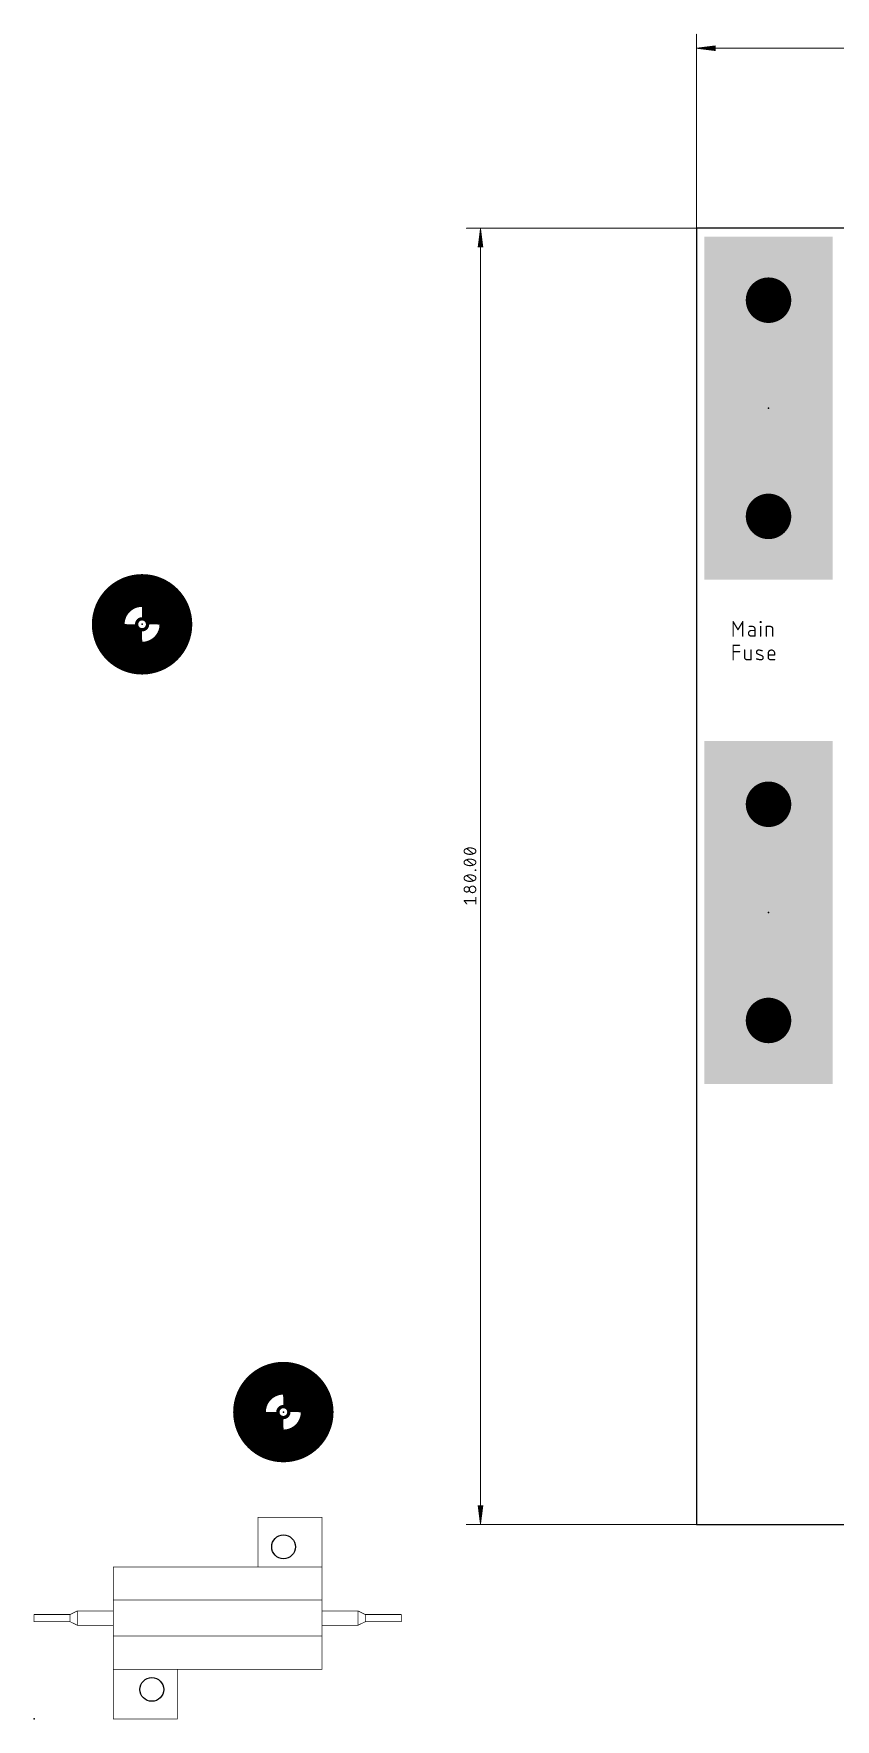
# Model space of a CAD drawing. Extents: x -93 to 210, y -228 to 208.
# Drawn here: x -92.1 to 19.3, y -27.1 to 207 of the extents above; entities that cross this region are included whole.
import ezdxf

# ---------------------------------------------------------------- set-up
doc = ezdxf.new("R2010")
doc.units = 0
for name, color, linetype in [('1', 12, 'CONTINUOUS'), ('121', 253, 'CONTINUOUS'), ('17', 110, 'CONTINUOUS'), ('20', 31, 'CONTINUOUS'), ('21', 253, 'CONTINUOUS'), ('23', 53, 'CONTINUOUS'), ('39', 12, 'CONTINUOUS'), ('40', 132, 'CONTINUOUS'), ('41', 12, 'CONTINUOUS'), ('42', 132, 'CONTINUOUS'), ('43', 110, 'CONTINUOUS'), ('51', 253, 'CONTINUOUS')]:
    doc.layers.add(name, color=color, linetype=linetype)

# ---------------------------------------------------------------- blocks, each defined once
blk = doc.blocks.new('RECT')
blk.add_solid([(-0.5, -0.5), (0.5, -0.5), (-0.5, 0.5), (0.5, 0.5)])
blk = doc.blocks.new('ROUNDP')
at = {"const_width": 0.5}
blk.add_lwpolyline([(0, -0.25, 1), (0, 0.25, 1), (0, -0.25)], format="xyb", dxfattribs=at)

msp = doc.modelspace()

# ---------------------------------------------------------------- linework, layer by layer
at = {"layer": '1'}
for points, const_width in [([(0, 180), (0, 206.95)], 0.13), ([(0.065, 205), (2.6, 205.3192)], 0.13), ([(0.065, 205), (2.6, 205.26)], 0.13), ([(0.065, 205), (2.6, 205.13)], 0.13), ([(209.935, 205), (0.065, 205)], 0.13), ([(2.6, 204.6808), (0.065, 205)], 0.13), ([(2.6, 204.87), (0.065, 205)], 0.13), ([(2.6, 204.74), (0.065, 205)], 0.13), ([(2.6, 205.3192), (2.6, 204.6808)], 0.13), ([(0, 180), (-31.95, 180)], 0.13), ([(-30, 179.935), (-30.3192, 177.4)], 0.13), ([(-30, 179.935), (-30.26, 177.4)], 0.13), ([(-30, 179.935), (-30.13, 177.4)], 0.13), ([(-30, 179.935), (-30, 0.065)], 0.13), ([(-29.6808, 177.4), (-30, 179.935)], 0.13), ([(-29.87, 177.4), (-30, 179.935)], 0.13), ([(-29.74, 177.4), (-30, 179.935)], 0.13), ([(-30.3192, 177.4), (-29.6808, 177.4)], 0.13), ([(-31.0119, 93.1436), (-31.9151, 93.8661)], 0.1524), ([(-31.0119, 91.5805), (-31.9151, 92.303)], 0.1524), ([(-31.0119, 89.3921), (-31.9151, 90.1146)], 0.1524), ([(-30.741, 90.8024), (-30.741, 90.8927)], 0.1524), ([(-30.741, 90.8927), (-30.6507, 90.8927)], 0.1524), ([(-30.6507, 90.8024), (-30.741, 90.8024)], 0.1524), ([(-30.6507, 90.8927), (-30.6507, 90.8024)], 0.1524), ([(-31.9151, 86.1756), (-32.2763, 86.6271)], 0.1524), ([(-32.2763, 86.6271), (-30.6507, 86.6271)], 0.1524), ([(-30.6507, 86.1756), (-30.6507, 87.0787)], 0.1524), ([(-30, 0.065), (-30.3192, 2.6)], 0.13), ([(-30.3192, 2.6), (-29.6808, 2.6)], 0.13), ([(-30, 0.065), (-30.26, 2.6)], 0.13), ([(-30, 0.065), (-30.13, 2.6)], 0.13), ([(-29.6808, 2.6), (-30, 0.065)], 0.13), ([(-29.87, 2.6), (-30, 0.065)], 0.13), ([(-29.74, 2.6), (-30, 0.065)], 0.13), ([(0, 0), (-31.95, 0)], 0.13)]:
    msp.add_lwpolyline(points, dxfattribs=dict(at, const_width=const_width))
for points, const_width in [([(0.0325, 206.95, 1), (-0.0325, 206.95)], 0.065), ([(0.065, 205.0325, 1), (0.065, 204.9675)], 0.065), ([(0.0691, 205.0322, 1), (0.0609, 204.9678)], 0.065), ([(0.0633, 205.0325, 1), (0.0667, 204.9675)], 0.065), ([(0.0667, 205.0325, 1), (0.0633, 204.9675)], 0.065), ([(0.0683, 205.0323, 1), (0.0617, 204.9677)], 0.065), ([(0.0617, 205.0323, 1), (0.0683, 204.9677)], 0.065), ([(0.0609, 205.0322, 1), (0.0691, 204.9678)], 0.065), ([(2.6325, 205.3192, 1), (2.5675, 205.3192)], 0.065), ([(2.5675, 204.6808, 1), (2.6325, 204.6808)], 0.065), ([(2.6041, 205.287, 1), (2.5959, 205.3515)], 0.065), ([(2.5959, 204.6485, 1), (2.6041, 204.713)], 0.065), ([(2.6033, 205.2277, 1), (2.5967, 205.2923)], 0.065), ([(2.5967, 204.7077, 1), (2.6033, 204.7723)], 0.065), ([(2.6017, 205.0975, 1), (2.5983, 205.1625)], 0.065), ([(2.5983, 204.8375, 1), (2.6017, 204.9025)], 0.065), ([(-31.95, 180.0325, 1), (-31.95, 179.9675)], 0.065), ([(-29.9675, 179.935, 1), (-30.0325, 179.935)], 0.065), ([(-29.9678, 179.9391, 1), (-30.0322, 179.9309)], 0.065), ([(-29.9675, 179.9333, 1), (-30.0325, 179.9367)], 0.065), ([(-29.9675, 179.9367, 1), (-30.0325, 179.9333)], 0.065), ([(-29.9677, 179.9383, 1), (-30.0323, 179.9317)], 0.065), ([(-29.9677, 179.9317, 1), (-30.0323, 179.9383)], 0.065), ([(-29.9678, 179.9309, 1), (-30.0322, 179.9391)], 0.065), ([(-0.0325, 180, 1), (0.0325, 180)], 0.065), ([(0, 179.9675, 1), (0, 180.0325)], 0.065), ([(-30.3515, 177.4041, 1), (-30.287, 177.3959)], 0.065), ([(-30.3192, 177.4325, 1), (-30.3192, 177.3675)], 0.065), ([(-30.2923, 177.4033, 1), (-30.2277, 177.3967)], 0.065), ([(-30.1625, 177.4017, 1), (-30.0975, 177.3983)], 0.065), ([(-29.9025, 177.3983, 1), (-29.8375, 177.4017)], 0.065), ([(-29.7723, 177.3967, 1), (-29.7077, 177.4033)], 0.065), ([(-29.713, 177.3959, 1), (-29.6485, 177.4041)], 0.065), ([(-29.6808, 177.3675, 1), (-29.6808, 177.4325)], 0.065), ([(-32.0505, 93.821, 0.3205), (-32.2763, 93.5049)], 0.1524), ([(-31.4635, 93.9564, 0.1139), (-32.0505, 93.821)], 0.1524), ([(-32.0672, 93.8552, 1), (-32.0338, 93.7867)], 0.0762), ([(-32.0382, 93.7849, 1), (-32.0629, 93.857)], 0.0762), ([(-31.8913, 93.8959, 1), (-31.9389, 93.8364)], 0.0762), ([(-30.8765, 93.821, 0.1139), (-31.4635, 93.9564)], 0.1524), ([(-31.4635, 93.9945, 1), (-31.4635, 93.9183)], 0.0762), ([(-31.4635, 93.9183, 1), (-31.4635, 93.9945)], 0.0762), ([(-30.6507, 93.5049, 0.3205), (-30.8765, 93.821)], 0.1524), ([(-30.8641, 93.857, 1), (-30.8888, 93.7849)], 0.0762), ([(-30.8932, 93.7867, 1), (-30.8598, 93.8552)], 0.0762), ([(-32.2763, 93.5049, 0.3205), (-32.0505, 93.1888)], 0.1524), ([(-32.2382, 93.5049, 1), (-32.3144, 93.5049)], 0.0762), ([(-32.3144, 93.5049, 1), (-32.2382, 93.5049)], 0.0762), ([(-32.0505, 92.2579, 0.3205), (-32.2763, 91.9418)], 0.1524), ([(-32.2763, 91.9418, 0.3205), (-32.0505, 91.6257)], 0.1524), ([(-32.2382, 91.9418, 1), (-32.3144, 91.9418)], 0.0762), ([(-32.3144, 91.9418, 1), (-32.2382, 91.9418)], 0.0762), ([(-32.0505, 93.1888, 0.1139), (-31.4635, 93.0533)], 0.1524), ([(-32.0338, 93.223, 1), (-32.0672, 93.1545)], 0.0762), ([(-31.4635, 92.3933, 0.1139), (-32.0505, 92.2579)], 0.1524), ([(-32.0672, 92.2921, 1), (-32.0338, 92.2236)], 0.0762), ([(-32.0505, 91.6257, 0.1139), (-31.4635, 91.4902)], 0.1524), ([(-32.0338, 91.6599, 1), (-32.0672, 91.5914)], 0.0762), ([(-32.0629, 93.1528, 1), (-32.0382, 93.2248)], 0.0762), ([(-32.0382, 92.2218, 1), (-32.0629, 92.2939)], 0.0762), ([(-32.0629, 91.5896, 1), (-32.0382, 91.6617)], 0.0762), ([(-31.8913, 92.3328, 1), (-31.9389, 92.2733)], 0.0762), ([(-31.4635, 93.0533, 0.1139), (-30.8765, 93.1888)], 0.1524), ([(-31.4635, 93.0914, 1), (-31.4635, 93.0152)], 0.0762), ([(-30.8765, 92.2579, 0.1139), (-31.4635, 92.3933)], 0.1524), ([(-31.4635, 92.4314, 1), (-31.4635, 92.3552)], 0.0762), ([(-31.4635, 91.4902, 0.1139), (-30.8765, 91.6257)], 0.1524), ([(-31.4635, 91.5283, 1), (-31.4635, 91.4521)], 0.0762), ([(-31.4635, 93.0152, 1), (-31.4635, 93.0914)], 0.0762), ([(-31.4635, 92.3552, 1), (-31.4635, 92.4314)], 0.0762), ([(-31.4635, 91.4521, 1), (-31.4635, 91.5283)], 0.0762), ([(-31.0357, 93.1139, 1), (-30.9881, 93.1734)], 0.0762), ([(-31.0357, 91.5508, 1), (-30.9881, 91.6103)], 0.0762), ([(-30.8765, 93.1888, 0.3205), (-30.6507, 93.5049)], 0.1524), ([(-30.6507, 91.9418, 0.3205), (-30.8765, 92.2579)], 0.1524), ([(-30.8641, 92.2939, 1), (-30.8888, 92.2218)], 0.0762), ([(-30.8765, 91.6257, 0.3205), (-30.6507, 91.9418)], 0.1524), ([(-30.8888, 91.6617, 1), (-30.8641, 91.5896)], 0.0762), ([(-30.8888, 93.2248, 1), (-30.8641, 93.1528)], 0.0762), ([(-30.8598, 93.1545, 1), (-30.8932, 93.223)], 0.0762), ([(-30.8932, 92.2236, 1), (-30.8598, 92.2921)], 0.0762), ([(-30.8598, 91.5914, 1), (-30.8932, 91.6599)], 0.0762), ([(-30.6126, 93.5049, 1), (-30.6888, 93.5049)], 0.0762), ([(-30.6888, 93.5049, 1), (-30.6126, 93.5049)], 0.0762), ([(-30.6126, 91.9418, 1), (-30.6888, 91.9418)], 0.0762), ([(-30.6888, 91.9418, 1), (-30.6126, 91.9418)], 0.0762), ([(-32.0505, 90.0695, 0.3205), (-32.2763, 89.7534)], 0.1524), ([(-32.2763, 89.7534, 0.3205), (-32.0505, 89.4373)], 0.1524), ([(-32.2382, 89.7534, 1), (-32.3144, 89.7534)], 0.0762), ([(-32.3144, 89.7534, 1), (-32.2382, 89.7534)], 0.0762), ([(-31.4635, 90.2049, 0.1139), (-32.0505, 90.0695)], 0.1524), ([(-32.0672, 90.1037, 1), (-32.0338, 90.0352)], 0.0762), ([(-32.0338, 89.4716, 1), (-32.0672, 89.4031)], 0.0762), ([(-32.0505, 89.4373, 0.1139), (-31.4635, 89.3018)], 0.1524), ([(-32.0382, 90.0334, 1), (-32.0629, 90.1055)], 0.0762), ([(-32.0629, 89.4013, 1), (-32.0382, 89.4733)], 0.0762), ([(-31.8913, 90.1444, 1), (-31.9389, 90.0849)], 0.0762), ([(-30.8765, 90.0695, 0.1139), (-31.4635, 90.2049)], 0.1524), ([(-31.4635, 90.243, 1), (-31.4635, 90.1668)], 0.0762), ([(-31.4635, 89.3018, 0.1139), (-30.8765, 89.4373)], 0.1524), ([(-31.4635, 89.3399, 1), (-31.4635, 89.2637)], 0.0762), ([(-31.4635, 90.1668, 1), (-31.4635, 90.243)], 0.0762), ([(-31.4635, 89.2637, 1), (-31.4635, 89.3399)], 0.0762), ([(-31.0357, 89.3624, 1), (-30.9881, 89.4219)], 0.0762), ([(-30.6507, 89.7534, 0.3205), (-30.8765, 90.0695)], 0.1524), ([(-30.8641, 90.1055, 1), (-30.8888, 90.0334)], 0.0762), ([(-30.8765, 89.4373, 0.3205), (-30.6507, 89.7534)], 0.1524), ([(-30.8888, 89.4733, 1), (-30.8641, 89.4013)], 0.0762), ([(-30.8932, 90.0352, 1), (-30.8598, 90.1037)], 0.0762), ([(-30.8598, 89.4031, 1), (-30.8932, 89.4716)], 0.0762), ([(-30.7029, 90.8927, 1), (-30.7791, 90.8927)], 0.0762), ([(-30.741, 90.9308, 1), (-30.741, 90.8546)], 0.0762), ([(-30.741, 90.8405, 1), (-30.741, 90.7643)], 0.0762), ([(-30.7791, 90.8024, 1), (-30.7029, 90.8024)], 0.0762), ([(-30.6126, 90.8927, 1), (-30.6888, 90.8927)], 0.0762), ([(-30.6888, 90.8024, 1), (-30.6126, 90.8024)], 0.0762), ([(-30.6126, 89.7534, 1), (-30.6888, 89.7534)], 0.0762), ([(-30.6888, 89.7534, 1), (-30.6126, 89.7534)], 0.0762), ([(-30.6507, 90.8546, 1), (-30.6507, 90.9308)], 0.0762), ([(-30.6507, 90.7643, 1), (-30.6507, 90.8405)], 0.0762), ([(-31.9151, 88.5515, 1), (-31.9151, 87.829)], 0.1524), ([(-32.2465, 86.6509, 1), (-32.3061, 86.6033)], 0.0762), ([(-32.2763, 86.6652, 1), (-32.2763, 86.589)], 0.0762), ([(-31.9151, 87.829, 1), (-31.9151, 88.5515)], 0.1524), ([(-31.9151, 88.5896, 1), (-31.9151, 88.5134)], 0.0762), ([(-31.9151, 87.8671, 1), (-31.9151, 87.7909)], 0.0762), ([(-31.9151, 88.5134, 1), (-31.9151, 88.5896)], 0.0762), ([(-31.9151, 87.7909, 1), (-31.9151, 87.8671)], 0.0762), ([(-31.1023, 88.6418, 1), (-31.1023, 87.7387)], 0.1524), ([(-31.1023, 87.7387, 1), (-31.1023, 88.6418)], 0.1524), ([(-31.1023, 88.6799, 1), (-31.1023, 88.6037)], 0.0762), ([(-31.1023, 87.7768, 1), (-31.1023, 87.7006)], 0.0762), ([(-31.1023, 88.6037, 1), (-31.1023, 88.6799)], 0.0762), ([(-31.1023, 87.7006, 1), (-31.1023, 87.7768)], 0.0762), ([(-30.6126, 87.0787, 1), (-30.6888, 87.0787)], 0.0762), ([(-30.6507, 86.589, 1), (-30.6507, 86.6652)], 0.0762), ([(-31.9448, 86.1518, 1), (-31.8853, 86.1994)], 0.0762), ([(-30.6888, 86.1756, 1), (-30.6126, 86.1756)], 0.0762), ([(-30.287, 2.6041, 1), (-30.3515, 2.5959)], 0.065), ([(-30.3192, 2.6325, 1), (-30.3192, 2.5675)], 0.065), ([(-30.2277, 2.6033, 1), (-30.2923, 2.5967)], 0.065), ([(-30.0975, 2.6017, 1), (-30.1625, 2.5983)], 0.065), ([(-29.8375, 2.5983, 1), (-29.9025, 2.6017)], 0.065), ([(-29.7077, 2.5967, 1), (-29.7723, 2.6033)], 0.065), ([(-29.6485, 2.5959, 1), (-29.713, 2.6041)], 0.065), ([(-29.6808, 2.5675, 1), (-29.6808, 2.6325)], 0.065), ([(-31.95, 0.0325, 1), (-31.95, -0.0325)], 0.065), ([(-30.0322, 0.0691, 1), (-29.9678, 0.0609)], 0.065), ([(-30.0323, 0.0683, 1), (-29.9677, 0.0617)], 0.065), ([(-30.0325, 0.0633, 1), (-29.9675, 0.0667)], 0.065), ([(-30.0325, 0.0667, 1), (-29.9675, 0.0633)], 0.065), ([(-30.0325, 0.065, 1), (-29.9675, 0.065)], 0.065), ([(-30.0323, 0.0617, 1), (-29.9677, 0.0683)], 0.065), ([(-30.0322, 0.0609, 1), (-29.9678, 0.0691)], 0.065), ([(0, -0.0325, 1), (0, 0.0325)], 0.065)]:
    msp.add_lwpolyline(points, format="xyb", dxfattribs=dict(at, const_width=const_width))
at = {"layer": '121', "const_width": 0.1778}
for points in [[(5.0889, 123.3655), (5.0889, 125.3721)], [(5.0889, 125.3721), (5.7578, 124.2573)], [(5.7578, 124.2573), (6.4266, 125.3721)], [(6.4266, 125.3721), (6.4266, 123.3655)], [(7.7784, 124.7032), (7.3325, 124.7032)], [(8.1128, 124.1458), (7.6112, 124.1458)], [(8.1128, 123.3655), (8.1128, 124.3688)], [(8.8535, 125.2606), (8.8535, 125.3721)], [(8.8535, 125.3721), (8.965, 125.3721)], [(8.965, 125.2606), (8.8535, 125.2606)], [(8.9093, 123.3655), (8.9093, 124.7032)], [(8.965, 125.3721), (8.965, 125.2606)], [(9.6993, 123.3655), (9.6993, 124.7032)], [(9.6993, 124.7032), (10.2566, 124.7032)], [(10.5911, 124.3688), (10.5911, 123.3655)], [(5.0889, 120.0889), (5.0889, 122.0955)], [(5.0889, 122.0955), (5.9807, 122.0955)], [(7.6112, 123.3655), (8.1128, 123.3655)], [(5.0889, 121.2037), (5.9807, 121.2037)], [(6.6806, 121.4266), (6.6806, 120.4233)], [(7.015, 120.0889), (7.5724, 120.0889)], [(7.5724, 120.0889), (7.5724, 121.4266)], [(9.0736, 120.6463), (8.5162, 120.8692)], [(9.9557, 120.4233), (9.9557, 120.9807)], [(10.8475, 120.7578), (9.9557, 120.7578)], [(10.8475, 120.0889), (10.2901, 120.0889)], [(10.8475, 120.9807), (10.8475, 120.7578)]]:
    msp.add_lwpolyline(points, dxfattribs=at)
at = {"layer": '121'}
for points, const_width in [([(5.127, 125.395, 1), (5.0508, 125.3492)], 0.0889), ([(5.1334, 125.3721, 1), (5.0445, 125.3721)], 0.0889), ([(5.7197, 124.2802, 1), (5.7959, 124.2345)], 0.0889), ([(5.7197, 124.2345, 1), (5.7959, 124.2802)], 0.0889), ([(6.4711, 125.3721, 1), (6.3822, 125.3721)], 0.0889), ([(6.4647, 125.3492, 1), (6.3885, 125.395)], 0.0889), ([(7.6112, 124.1458, 1), (7.6112, 123.3655)], 0.1778), ([(7.3325, 124.7477, 1), (7.3325, 124.6588)], 0.0889), ([(7.6112, 124.1903, 1), (7.6112, 124.1014)], 0.0889), ([(7.6112, 124.1014, 1), (7.6112, 124.1903)], 0.0889), ([(8.1128, 124.3688, 0.4142), (7.7784, 124.7032)], 0.1778), ([(7.7784, 124.7477, 1), (7.7784, 124.6588)], 0.0889), ([(7.7784, 124.6588, 1), (7.7784, 124.7477)], 0.0889), ([(8.1573, 124.3688, 1), (8.0684, 124.3688)], 0.0889), ([(8.0684, 124.3688, 1), (8.1573, 124.3688)], 0.0889), ([(8.1128, 124.1014, 1), (8.1128, 124.1903)], 0.0889), ([(8.8535, 125.4166, 1), (8.8535, 125.3277)], 0.0889), ([(8.8535, 125.3051, 1), (8.8535, 125.2162)], 0.0889), ([(8.898, 125.3721, 1), (8.8091, 125.3721)], 0.0889), ([(8.8091, 125.2606, 1), (8.898, 125.2606)], 0.0889), ([(8.9537, 124.7032, 1), (8.8648, 124.7032)], 0.0889), ([(9.0095, 125.3721, 1), (8.9206, 125.3721)], 0.0889), ([(8.9206, 125.2606, 1), (9.0095, 125.2606)], 0.0889), ([(8.965, 125.3277, 1), (8.965, 125.4166)], 0.0889), ([(8.965, 125.2162, 1), (8.965, 125.3051)], 0.0889), ([(9.7437, 124.7032, 1), (9.6548, 124.7032)], 0.0889), ([(9.6993, 124.7477, 1), (9.6993, 124.6588)], 0.0889), ([(10.5911, 124.3688, 0.4142), (10.2566, 124.7032)], 0.1778), ([(10.2566, 124.7477, 1), (10.2566, 124.6588)], 0.0889), ([(10.2566, 124.6588, 1), (10.2566, 124.7477)], 0.0889), ([(10.6355, 124.3688, 1), (10.5466, 124.3688)], 0.0889), ([(10.5466, 124.3688, 1), (10.6355, 124.3688)], 0.0889), ([(5.0445, 123.3655, 1), (5.1334, 123.3655)], 0.0889), ([(5.1334, 122.0955, 1), (5.0445, 122.0955)], 0.0889), ([(5.0889, 122.1399, 1), (5.0889, 122.0511)], 0.0889), ([(5.9807, 122.0511, 1), (5.9807, 122.1399)], 0.0889), ([(6.3822, 123.3655, 1), (6.4711, 123.3655)], 0.0889), ([(7.6112, 123.41, 1), (7.6112, 123.3211)], 0.0889), ([(7.6112, 123.3211, 1), (7.6112, 123.41)], 0.0889), ([(8.0684, 123.3655, 1), (8.1573, 123.3655)], 0.0889), ([(8.1128, 123.3211, 1), (8.1128, 123.41)], 0.0889), ([(8.8648, 123.3655, 1), (8.9537, 123.3655)], 0.0889), ([(9.6548, 123.3655, 1), (9.7437, 123.3655)], 0.0889), ([(10.5466, 123.3655, 1), (10.6355, 123.3655)], 0.0889), ([(5.0889, 121.2481, 1), (5.0889, 121.1592)], 0.0889), ([(5.0445, 120.0889, 1), (5.1334, 120.0889)], 0.0889), ([(5.9807, 121.1592, 1), (5.9807, 121.2481)], 0.0889), ([(6.725, 121.4266, 1), (6.6361, 121.4266)], 0.0889), ([(6.6806, 120.4233, 0.4142), (7.015, 120.0889)], 0.1778), ([(6.725, 120.4233, 1), (6.6361, 120.4233)], 0.0889), ([(6.6361, 120.4233, 1), (6.725, 120.4233)], 0.0889), ([(7.015, 120.1334, 1), (7.015, 120.0445)], 0.0889), ([(7.015, 120.0445, 1), (7.015, 120.1334)], 0.0889), ([(7.6168, 121.4266, 1), (7.5279, 121.4266)], 0.0889), ([(7.5279, 120.0889, 1), (7.6168, 120.0889)], 0.0889), ([(7.5724, 120.0445, 1), (7.5724, 120.1334)], 0.0889), ([(8.6277, 121.4266, 0.8318), (8.5162, 120.8692)], 0.1778), ([(8.349, 120.2004, 0.083), (8.9621, 120.0889)], 0.1778), ([(8.3641, 120.2422, 1), (8.334, 120.1586)], 0.0889), ([(8.5327, 120.9105, 1), (8.4997, 120.828)], 0.0889), ([(8.4997, 120.828, 1), (8.5327, 120.9105)], 0.0889), ([(8.6283, 121.4711, 1), (8.6271, 121.3822)], 0.0889), ([(9.1294, 121.3152, 0.1026), (8.6277, 121.4266)], 0.1778), ([(8.6271, 121.3822, 1), (8.6283, 121.4711)], 0.0889), ([(8.9621, 120.0889, 0.8318), (9.0736, 120.6463)], 0.1778), ([(8.9628, 120.1333, 1), (8.9615, 120.0445)], 0.0889), ([(8.9615, 120.0445, 1), (8.9628, 120.1333)], 0.0889), ([(9.0901, 120.6876, 1), (9.0571, 120.605)], 0.0889), ([(9.0571, 120.605, 1), (9.0901, 120.6876)], 0.0889), ([(9.1111, 121.2746, 1), (9.1476, 121.3557)], 0.0889), ([(10.0001, 120.9807, 1), (9.9112, 120.9807)], 0.0889), ([(9.9112, 120.9807, 1), (10.0001, 120.9807)], 0.0889), ([(10.0001, 120.4233, 1), (9.9112, 120.4233)], 0.0889), ([(9.9112, 120.4233, 1), (10.0001, 120.4233)], 0.0889), ([(10.8475, 120.9807, 1), (9.9557, 120.9807)], 0.1778), ([(9.9557, 120.8022, 1), (9.9557, 120.7133)], 0.0889), ([(9.9557, 120.4233, 0.4142), (10.2901, 120.0889)], 0.1778), ([(10.2901, 120.1334, 1), (10.2901, 120.0445)], 0.0889), ([(10.2901, 120.0445, 1), (10.2901, 120.1334)], 0.0889), ([(10.8919, 120.9807, 1), (10.803, 120.9807)], 0.0889), ([(10.803, 120.9807, 1), (10.8919, 120.9807)], 0.0889), ([(10.803, 120.7578, 1), (10.8919, 120.7578)], 0.0889), ([(10.8475, 120.7133, 1), (10.8475, 120.8022)], 0.0889), ([(10.8475, 120.0445, 1), (10.8475, 120.1334)], 0.0889)]:
    msp.add_lwpolyline(points, format="xyb", dxfattribs=dict(at, const_width=const_width))
at = {"layer": '20'}
for p, q in [((210, 180), (0, 180)), ((0, 180), (0, 0)), ((0, 0), (210, 0))]:
    msp.add_line(p, q, dxfattribs=at)
for centre, radius in [((-77, 125), 2.75), ((-57.38, 15.61), 2.75), ((-57.35, -3.1), 1.65), ((-75.65, -22.9), 1.65)]:
    msp.add_circle(centre, radius, dxfattribs=at)
at = {"layer": '21'}
for points, const_width in [([(-77, 120.5042, 1), (-77, 129.4958, 1), (-77, 120.5042)], 0.1524), ([(-76.9873, 129.445, 1), (-77.0127, 129.445)], 0.0254), ([(-77, 122.15, 1), (-77, 127.85, 1), (-77, 122.15)], 0.1524), ([(-77.0127, 127.159, 1), (-76.9873, 127.159)], 0.0254), ([(-81.445, 125.0127, 1), (-81.445, 124.9873)], 0.0254), ([(-79.159, 124.9873, 1), (-79.159, 125.0127)], 0.0254), ([(-74.841, 125.0127, 1), (-74.841, 124.9873)], 0.0254), ([(-72.555, 124.9873, 1), (-72.555, 125.0127)], 0.0254), ([(-76.9873, 122.841, 1), (-77.0127, 122.841)], 0.0254), ([(-77.0127, 120.555, 1), (-76.9873, 120.555)], 0.0254), ([(-57.38, 11.1142, 1), (-57.38, 20.1058, 1), (-57.38, 11.1142)], 0.1524), ([(-57.3673, 20.055, 1), (-57.3927, 20.055)], 0.0254), ([(-57.38, 12.76, 1), (-57.38, 18.46, 1), (-57.38, 12.76)], 0.1524), ([(-57.3927, 17.769, 1), (-57.3673, 17.769)], 0.0254), ([(-61.825, 15.6227, 1), (-61.825, 15.5973)], 0.0254), ([(-59.539, 15.5973, 1), (-59.539, 15.6227)], 0.0254), ([(-55.221, 15.6227, 1), (-55.221, 15.5973)], 0.0254), ([(-52.935, 15.5973, 1), (-52.935, 15.6227)], 0.0254), ([(-57.3673, 13.451, 1), (-57.3927, 13.451)], 0.0254), ([(-57.3927, 11.165, 1), (-57.3673, 11.165)], 0.0254), ([(-60.875, 1, 1), (-60.925, 1)], 0.05), ([(-60.9, 1.025, 1), (-60.9, 0.975)], 0.05), ([(-51.975, 1, 1), (-52.025, 1)], 0.05), ([(-52, 0.975, 1), (-52, 1.025)], 0.05), ([(-80.975, -5.9, 1), (-81.025, -5.9)], 0.05), ([(-81, -5.875, 1), (-81, -5.925)], 0.05), ([(-80.975, -6.0982, 1), (-81.025, -6.0982)], 0.05), ([(-81.025, -6.0974, 1), (-80.975, -6.0974)], 0.05), ([(-60.925, -5.9, 1), (-60.875, -5.9)], 0.05), ([(-51.975, -6.0982, 1), (-52.025, -6.0982)], 0.05), ([(-52.025, -6.0974, 1), (-51.975, -6.0974)], 0.05), ([(-52, -5.925, 1), (-52, -5.875)], 0.05), ([(-80.975, -10.5, 1), (-81.025, -10.5)], 0.05), ([(-81, -10.475, 1), (-81, -10.525)], 0.05), ([(-81.025, -10.5, 1), (-80.975, -10.5)], 0.05), ([(-52, -10.525, 1), (-52, -10.475)], 0.05), ([(-91.975, -12.5, 1), (-92.025, -12.5)], 0.05), ([(-92, -12.475, 1), (-92, -12.525)], 0.05), ([(-92, -13.475, 1), (-92, -13.525)], 0.05), ([(-92.025, -13.5, 1), (-91.975, -13.5)], 0.05), ([(-86.975, -12.5, 1), (-87.025, -12.5)], 0.05), ([(-87.011, -12.4776, 1), (-86.989, -12.5224)], 0.05), ([(-86.989, -13.4776, 1), (-87.011, -13.5224)], 0.05), ([(-87.025, -13.5, 1), (-86.975, -13.5)], 0.05), ([(-87, -12.525, 1), (-87, -12.475)], 0.05), ([(-87, -13.525, 1), (-87, -13.475)], 0.05), ([(-85.975, -12, 1), (-86.025, -12)], 0.05), ([(-86, -11.975, 1), (-86, -12.025)], 0.05), ([(-85.975, -12.01, 1), (-86.025, -12.01)], 0.05), ([(-86.025, -12.01, 1), (-85.975, -12.01)], 0.05), ([(-85.975, -13.99, 1), (-86.025, -13.99)], 0.05), ([(-86, -13.975, 1), (-86, -14.025)], 0.05), ([(-86.025, -13.99, 1), (-85.975, -13.99)], 0.05), ([(-86.025, -14, 1), (-85.975, -14)], 0.05), ([(-85.989, -12.0324, 1), (-86.011, -11.9876)], 0.05), ([(-86.011, -14.0124, 1), (-85.989, -13.9676)], 0.05), ([(-80.975, -12, 1), (-81.025, -12)], 0.05), ([(-81.025, -12, 1), (-80.975, -12)], 0.05), ([(-80.975, -14, 1), (-81.025, -14)], 0.05), ([(-81.025, -14, 1), (-80.975, -14)], 0.05), ([(-81, -12.025, 1), (-81, -11.975)], 0.05), ([(-81, -14.025, 1), (-81, -13.975)], 0.05), ([(-52, -11.975, 1), (-52, -12.025)], 0.05), ([(-52, -13.975, 1), (-52, -14.025)], 0.05), ([(-46.975, -12, 1), (-47.025, -12)], 0.05), ([(-46.989, -11.9876, 1), (-47.011, -12.0324)], 0.05), ([(-47.011, -13.9676, 1), (-46.989, -14.0124)], 0.05), ([(-47.025, -14, 1), (-46.975, -14)], 0.05), ([(-47, -12.025, 1), (-47, -11.975)], 0.05), ([(-47, -14.025, 1), (-47, -13.975)], 0.05), ([(-46, -12.475, 1), (-46, -12.525)], 0.05), ([(-45.975, -12.5, 1), (-46.025, -12.5)], 0.05), ([(-46, -13.475, 1), (-46, -13.525)], 0.05), ([(-46.025, -13.5, 1), (-45.975, -13.5)], 0.05), ([(-46.011, -12.5224, 1), (-45.989, -12.4776)], 0.05), ([(-45.989, -13.5224, 1), (-46.011, -13.4776)], 0.05), ([(-40.975, -12.5, 1), (-41.025, -12.5)], 0.05), ([(-41.025, -13.5, 1), (-40.975, -13.5)], 0.05), ([(-41, -12.525, 1), (-41, -12.475)], 0.05), ([(-41, -13.525, 1), (-41, -13.475)], 0.05), ([(-80.975, -15.5, 1), (-81.025, -15.5)], 0.05), ([(-81, -15.475, 1), (-81, -15.525)], 0.05), ([(-81.025, -15.5, 1), (-80.975, -15.5)], 0.05), ([(-52, -15.525, 1), (-52, -15.475)], 0.05), ([(-80.975, -19.9026, 1), (-81.025, -19.9026)], 0.05), ([(-81.025, -19.9018, 1), (-80.975, -19.9018)], 0.05), ([(-80.975, -20.1, 1), (-81.025, -20.1)], 0.05), ([(-81, -20.075, 1), (-81, -20.125)], 0.05), ([(-81.025, -20.1, 1), (-80.975, -20.1)], 0.05), ([(-72.075, -20.1, 1), (-72.125, -20.1)], 0.05), ([(-51.975, -19.9026, 1), (-52.025, -19.9026)], 0.05), ([(-52.025, -19.9018, 1), (-51.975, -19.9018)], 0.05), ([(-52.025, -20.1, 1), (-51.975, -20.1)], 0.05), ([(-52, -20.125, 1), (-52, -20.075)], 0.05), ([(-81, -26.975, 1), (-81, -27.025)], 0.05), ([(-81.025, -27, 1), (-80.975, -27)], 0.05), ([(-72.125, -27, 1), (-72.075, -27)], 0.05), ([(-72.1, -27.025, 1), (-72.1, -26.975)], 0.05)]:
    msp.add_lwpolyline(points, format="xyb", dxfattribs=dict(at, const_width=const_width))
for points, const_width in [([(-77, 129.445), (-77, 127.159)], 0.0508), ([(-79.159, 125), (-81.445, 125)], 0.0508), ([(-72.555, 125), (-74.841, 125)], 0.0508), ([(-77, 122.841), (-77, 120.555)], 0.0508), ([(-57.38, 20.055), (-57.38, 17.769)], 0.0508), ([(-59.539, 15.61), (-61.825, 15.61)], 0.0508), ([(-52.935, 15.61), (-55.221, 15.61)], 0.0508), ([(-57.38, 13.451), (-57.38, 11.165)], 0.0508), ([(-60.9, 1), (-60.9, -5.9)], 0.1), ([(-52, 1), (-60.9, 1)], 0.1), ([(-52, 1), (-52, -6.0974)], 0.1), ([(-81, -6.0974), (-81, -5.9)], 0.1), ([(-81, -5.9), (-52, -5.9)], 0.1), ([(-81, -10.5), (-81, -6.0982)], 0.1), ([(-52, -19.9018), (-52, -6.0982)], 0.1), ([(-81, -12), (-81, -10.5)], 0.1), ([(-81, -10.5), (-52, -10.5)], 0.1), ([(-92, -12.5), (-92, -13.5)], 0.1), ([(-87, -12.5), (-92, -12.5)], 0.1), ([(-87, -13.5), (-92, -13.5)], 0.1), ([(-86, -12.01), (-87, -12.5)], 0.1), ([(-87, -12.5), (-87, -13.5)], 0.1), ([(-87, -13.5), (-86, -13.99)], 0.1), ([(-86, -12), (-86, -12.01)], 0.1), ([(-86, -12), (-81, -12)], 0.1), ([(-86, -12.01), (-86, -13.99)], 0.1), ([(-86, -13.99), (-86, -14)], 0.1), ([(-86, -14), (-81, -14)], 0.1), ([(-81, -14), (-81, -12)], 0.1), ([(-81, -15.5), (-81, -14)], 0.1), ([(-52, -12), (-47, -12)], 0.1), ([(-52, -14), (-47, -14)], 0.1), ([(-47, -14), (-47, -12)], 0.1), ([(-46, -12.5), (-47, -12.01)], 0.1), ([(-47, -13.99), (-46, -13.5)], 0.1), ([(-46, -12.5), (-41, -12.5)], 0.1), ([(-46, -13.5), (-46, -12.5)], 0.1), ([(-46, -13.5), (-41, -13.5)], 0.1), ([(-41, -12.5), (-41, -13.5)], 0.1), ([(-81, -19.9018), (-81, -15.5)], 0.1), ([(-81, -15.5), (-52, -15.5)], 0.1), ([(-81, -20.1), (-81, -19.9026)], 0.1), ([(-81, -27), (-81, -20.1)], 0.1), ([(-52, -20.1), (-81, -20.1)], 0.1), ([(-72.1, -27), (-72.1, -20.1)], 0.1), ([(-52, -19.9026), (-52, -20.1)], 0.1), ([(-81, -27), (-72.1, -27)], 0.1)]:
    msp.add_lwpolyline(points, dxfattribs=dict(at, const_width=const_width))
at = {"layer": '23'}
for p in [(10, 155), (-77, 125), (10, 85), (-57.38, 15.61), (-92, -27)]:
    msp.add_point(p, dxfattribs=at)
at = {"layer": '39', "const_width": 4.5466}
for points in [[(-77, 120.301, 1), (-77, 129.699, 1), (-77, 120.301)], [(-57.38, 10.911, 1), (-57.38, 20.309, 1), (-57.38, 10.911)]]:
    msp.add_lwpolyline(points, format="xyb", dxfattribs=at)
at = {"layer": '40', "const_width": 4.5466}
for points in [[(-77, 120.301, 1), (-77, 129.699, 1), (-77, 120.301)], [(-57.38, 10.911, 1), (-57.38, 20.309, 1), (-57.38, 10.911)]]:
    msp.add_lwpolyline(points, format="xyb", dxfattribs=at)
at = {"layer": '41', "const_width": 2.54}
for points in [[(-77, 120.174, 1), (-77, 129.826, 1), (-77, 120.174)], [(-57.38, 10.784, 1), (-57.38, 20.436, 1), (-57.38, 10.784)]]:
    msp.add_lwpolyline(points, format="xyb", dxfattribs=at)
at = {"layer": '42', "const_width": 2.54}
for points in [[(-77, 120.174, 1), (-77, 129.826, 1), (-77, 120.174)], [(-57.38, 10.784, 1), (-57.38, 20.436, 1), (-57.38, 10.784)]]:
    msp.add_lwpolyline(points, format="xyb", dxfattribs=at)
at = {"layer": '43', "const_width": 2.54}
for points in [[(-77, 120.174, 1), (-77, 129.826, 1), (-77, 120.174)], [(-57.38, 10.784, 1), (-57.38, 20.436, 1), (-57.38, 10.784)]]:
    msp.add_lwpolyline(points, format="xyb", dxfattribs=at)
at = {"layer": '51'}
for points, const_width in [([(-74.46, 125, 0.4142), (-77, 127.54)], 3.9116), ([(-79.54, 125, 0.4142), (-77, 122.46)], 3.9116), ([(-77, 124.238, 1), (-77, 125.762, 1), (-77, 124.238)], 0.4572), ([(-54.84, 15.61, 0.4142), (-57.38, 18.15)], 3.9116), ([(-59.92, 15.61, 0.4142), (-57.38, 13.07)], 3.9116), ([(-57.38, 14.848, 1), (-57.38, 16.372, 1), (-57.38, 14.848)], 0.4572), ([(-57.35, -4.75, 1), (-57.35, -1.45, 1), (-57.35, -4.75)], 0.001), ([(-75.65, -24.55, 1), (-75.65, -21.25, 1), (-75.65, -24.55)], 0.001)]:
    msp.add_lwpolyline(points, format="xyb", dxfattribs=dict(at, const_width=const_width))

# ---------------------------------------------------------------- block references
at = {"layer": '17', "xscale": 6.316, "yscale": 6.316, "rotation": 90}
for p in [(10, 170.01), (10, 170.01), (10, 139.99), (10, 139.99), (10, 100.01), (10, 100.01), (10, 69.99), (10, 69.99)]:
    msp.add_blockref('ROUNDP', p, dxfattribs=at)
at = {"layer": '21', "xscale": 47.64, "yscale": 17.8, "rotation": 90}
for p in [(10, 155), (10, 85)]:
    msp.add_blockref('RECT', p, dxfattribs=at)

doc.saveas('drawing.dxf')
